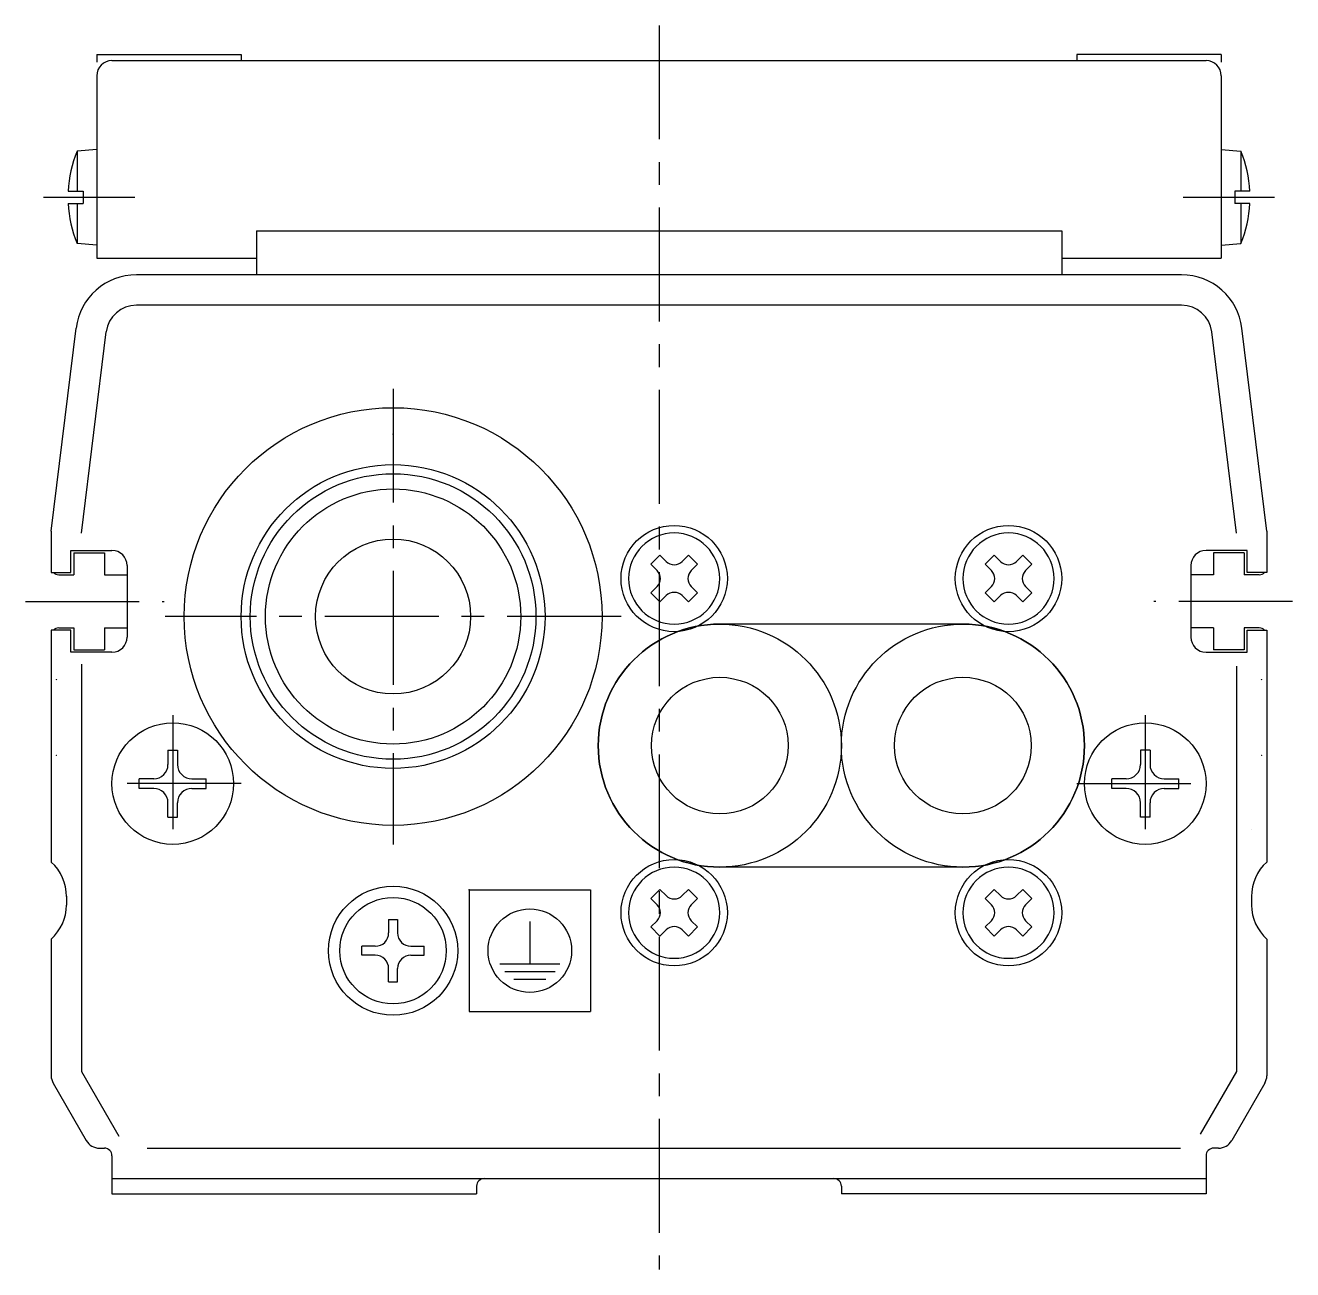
# Model space of a CAD drawing. Extents: x -805 to 272, y -183 to 306.
# Drawn here: x -786.9 to -703.5, y 8.6 to 90.6 of the extents above; entities that cross this region are included whole.
import ezdxf

# ---------------------------------------------------------------- set-up
doc = ezdxf.new("R2010")
doc.units = 0
doc.linetypes.add('CENTER', pattern=[12, 7.5, -1.5, 1.5, -1.5])
doc.linetypes.add('CONTINOUS', pattern=[0])
doc.layers.get('0').update_dxf_attribs({"linetype": 'CONTINUOUS'})
doc.layers.add('CENTER', color=1, linetype='CENTER')

# ---------------------------------------------------------------- blocks, each defined once
blk = doc.blocks.new('DTL0003')
at = {"color": 0, "linetype": 'CONTINUOUS'}
for p, q in [((0, 0), (0, -8)), ((0, 0), (8, 0)), ((8, 0), (8, -8)), ((4, -2.07), (4, -4.87)), ((2.034, -4.87), (5.966, -4.87)), ((2.343, -5.37), (5.657, -5.37)), ((2.938, -5.87), (5.062, -5.87)), ((0, -8), (8, -8))]:
    blk.add_line(p, q, dxfattribs=at)
blk.add_circle((4, -4), 2.75, dxfattribs=at)
at = {"color": 0}
blk.add_point((0, 0), dxfattribs=at)
blk = doc.blocks.new('DTL0004')
at = {"color": 0, "linetype": 'CONTINUOUS'}
for radius in [13.75, 10, 9.4, 8.4, 5.1]:
    blk.add_circle((0, 0), radius, dxfattribs=at)
at = {"color": 0}
for p in [(0, 12), (0, 0)]:
    blk.add_point(p, dxfattribs=at)

msp = doc.modelspace()

# ---------------------------------------------------------------- linework, layer by layer
at = {"color": 7, "linetype": 'CONTINOUS'}
for p, q in [((-782.197, 88.628), (-772.697, 88.628)), ((-782.197, 88.628), (-782.197, 88.128)), ((-772.697, 88.628), (-772.697, 88.228)), ((-717.697, 88.628), (-717.697, 88.228)), ((-708.197, 88.628), (-717.697, 88.628)), ((-708.197, 88.628), (-708.197, 88.128)), ((-781.197, 88.228), (-709.197, 88.228)), ((-782.197, 87.228), (-782.197, 75.228)), ((-708.197, 87.228), (-708.197, 75.228)), ((-782.197, 82.378), (-783.497, 82.264)), ((-783.497, 82.264), (-783.497, 79.628)), ((-782.197, 82.378), (-782.197, 76.078)), ((-708.197, 82.378), (-708.197, 76.078)), ((-708.197, 82.378), (-706.897, 82.264)), ((-706.897, 82.264), (-706.897, 79.628)), ((-784.087, 79.628), (-783.097, 79.628)), ((-783.097, 79.628), (-783.097, 78.828)), ((-706.307, 79.628), (-707.297, 79.628)), ((-707.297, 79.628), (-707.297, 78.828)), ((-784.087, 78.828), (-783.097, 78.828)), ((-783.497, 78.828), (-783.497, 76.191)), ((-706.307, 78.828), (-707.297, 78.828)), ((-706.897, 78.828), (-706.897, 76.191)), ((-771.697, 77.028), (-771.697, 74.128)), ((-771.697, 77.028), (-718.697, 77.028)), ((-718.697, 77.028), (-718.697, 74.128)), ((-782.197, 76.078), (-783.497, 76.191)), ((-708.197, 76.078), (-706.897, 76.191)), ((-782.197, 75.228), (-771.697, 75.228)), ((-718.697, 75.228), (-708.197, 75.228)), ((-710.81, 74.128), (-779.585, 74.128)), ((-710.81, 72.128), (-779.585, 72.128)), ((-785.197, 57.242), (-783.555, 70.615)), ((-783.197, 57.119), (-781.57, 70.371)), ((-707.197, 57.119), (-708.824, 70.371)), ((-705.197, 57.242), (-706.839, 70.615)), ((-785.197, 57.242), (-785.197, 54.528)), ((-705.197, 57.242), (-705.197, 54.528)), ((-783.897, 54.528), (-783.897, 55.978)), ((-783.897, 55.978), (-781.197, 55.978)), ((-706.497, 55.978), (-709.197, 55.978)), ((-706.497, 54.528), (-706.497, 55.978)), ((-783.697, 55.828), (-781.697, 55.828)), ((-783.697, 55.828), (-783.697, 54.378)), ((-781.697, 55.828), (-781.697, 54.378)), ((-745.134, 55.666), (-745.735, 55.065)), ((-745.735, 55.065), (-745.323, 54.652)), ((-744.722, 55.253), (-745.134, 55.666)), ((-743.26, 55.666), (-743.673, 55.253)), ((-742.659, 55.065), (-743.26, 55.666)), ((-743.072, 54.652), (-742.659, 55.065)), ((-723.134, 55.666), (-723.735, 55.065)), ((-723.735, 55.065), (-723.323, 54.652)), ((-722.722, 55.253), (-723.134, 55.666)), ((-721.26, 55.666), (-721.673, 55.253)), ((-720.659, 55.065), (-721.26, 55.666)), ((-721.072, 54.652), (-720.659, 55.065)), ((-706.697, 55.828), (-708.697, 55.828)), ((-708.697, 55.828), (-708.697, 54.378)), ((-706.697, 55.828), (-706.697, 54.378)), ((-785.197, 54.528), (-783.897, 54.528)), ((-784.697, 54.378), (-783.697, 54.378)), ((-781.697, 54.378), (-780.197, 54.378)), ((-780.197, 54.978), (-780.197, 50.278)), ((-780.197, 54.378), (-780.197, 50.878)), ((-710.197, 54.978), (-710.197, 50.278)), ((-708.697, 54.378), (-710.197, 54.378)), ((-710.197, 54.378), (-710.197, 50.878)), ((-705.697, 54.378), (-706.697, 54.378)), ((-705.197, 54.528), (-706.497, 54.528)), ((-745.323, 53.603), (-745.735, 53.191)), ((-742.659, 53.191), (-743.072, 53.603)), ((-723.323, 53.603), (-723.735, 53.191)), ((-720.659, 53.191), (-721.072, 53.603)), ((-745.735, 53.191), (-745.134, 52.59)), ((-745.134, 52.59), (-744.722, 53.002)), ((-743.673, 53.002), (-743.26, 52.59)), ((-743.26, 52.59), (-742.659, 53.191)), ((-723.735, 53.191), (-723.134, 52.59)), ((-723.134, 52.59), (-722.722, 53.002)), ((-721.673, 53.002), (-721.26, 52.59)), ((-721.26, 52.59), (-720.659, 53.191)), ((-784.697, 50.878), (-783.697, 50.878)), ((-783.697, 50.878), (-783.697, 49.428)), ((-781.697, 50.878), (-780.197, 50.878)), ((-781.697, 50.878), (-781.697, 49.428)), ((-725.197, 51.128), (-741.197, 51.128)), ((-708.697, 50.878), (-710.197, 50.878)), ((-708.697, 50.878), (-708.697, 49.428)), ((-705.697, 50.878), (-706.697, 50.878)), ((-706.697, 50.878), (-706.697, 49.428)), ((-785.197, 50.728), (-785.197, 35.464)), ((-783.897, 50.728), (-785.197, 50.728)), ((-783.897, 49.278), (-783.897, 50.728)), ((-706.497, 49.278), (-706.497, 50.728)), ((-706.497, 50.728), (-705.197, 50.728)), ((-705.197, 50.728), (-705.197, 35.464)), ((-781.197, 49.278), (-783.897, 49.278)), ((-783.697, 49.428), (-781.697, 49.428)), ((-709.197, 49.278), (-706.497, 49.278)), ((-706.697, 49.428), (-708.697, 49.428)), ((-783.197, 48.499), (-783.197, 21.664)), ((-707.197, 48.35), (-707.197, 21.664)), ((-777.512, 42.828), (-777.512, 41.882)), ((-777.512, 42.828), (-776.883, 42.828)), ((-776.883, 42.828), (-776.883, 41.882)), ((-712.883, 42.828), (-713.512, 42.828)), ((-713.512, 42.828), (-713.512, 41.882)), ((-712.883, 42.828), (-712.883, 41.882)), ((-779.397, 40.313), (-779.397, 40.942)), ((-778.452, 40.942), (-779.397, 40.942)), ((-775.943, 40.942), (-774.997, 40.942)), ((-774.997, 40.313), (-774.997, 40.942)), ((-715.397, 40.313), (-715.397, 40.942)), ((-714.452, 40.942), (-715.397, 40.942)), ((-711.943, 40.942), (-710.997, 40.942)), ((-710.997, 40.313), (-710.997, 40.942)), ((-778.452, 40.313), (-779.397, 40.313)), ((-775.943, 40.313), (-774.997, 40.313)), ((-714.452, 40.313), (-715.397, 40.313)), ((-711.943, 40.313), (-710.997, 40.313)), ((-777.512, 38.428), (-777.512, 39.373)), ((-776.883, 38.428), (-776.883, 39.373)), ((-713.512, 38.428), (-713.512, 39.373)), ((-712.883, 38.428), (-712.883, 39.373)), ((-777.512, 38.428), (-776.883, 38.428)), ((-712.883, 38.428), (-713.512, 38.428)), ((-706.197, 37.628), (-706.197, 37.628)), ((-725.197, 35.128), (-741.197, 35.128)), ((-745.134, 33.666), (-745.735, 33.065)), ((-744.722, 33.253), (-745.134, 33.666)), ((-743.26, 33.666), (-743.673, 33.253)), ((-742.659, 33.065), (-743.26, 33.666)), ((-723.134, 33.666), (-723.735, 33.065)), ((-722.722, 33.253), (-723.134, 33.666)), ((-721.26, 33.666), (-721.673, 33.253)), ((-720.659, 33.065), (-721.26, 33.666)), ((-784.197, 33.228), (-784.197, 32.628)), ((-745.735, 33.065), (-745.323, 32.652)), ((-743.072, 32.652), (-742.659, 33.065)), ((-723.735, 33.065), (-723.323, 32.652)), ((-721.072, 32.652), (-720.659, 33.065)), ((-706.197, 33.228), (-706.197, 32.628)), ((-762.99, 31.678), (-762.99, 30.796)), ((-762.99, 31.678), (-762.405, 31.678)), ((-762.405, 31.678), (-762.405, 30.796)), ((-745.323, 31.603), (-745.735, 31.191)), ((-745.735, 31.191), (-745.134, 30.59)), ((-745.134, 30.59), (-744.722, 31.002)), ((-743.673, 31.002), (-743.26, 30.59)), ((-743.26, 30.59), (-742.659, 31.191)), ((-742.659, 31.191), (-743.072, 31.603)), ((-723.323, 31.603), (-723.735, 31.191)), ((-723.735, 31.191), (-723.134, 30.59)), ((-723.134, 30.59), (-722.722, 31.002)), ((-721.673, 31.002), (-721.26, 30.59)), ((-721.26, 30.59), (-720.659, 31.191)), ((-720.659, 31.191), (-721.072, 31.603)), ((-785.197, 30.392), (-785.197, 21.396)), ((-705.197, 30.392), (-705.197, 21.396)), ((-764.747, 29.335), (-764.747, 29.92)), ((-763.866, 29.92), (-764.747, 29.92)), ((-763.866, 29.335), (-764.747, 29.335)), ((-761.529, 29.92), (-760.647, 29.92)), ((-761.529, 29.335), (-760.647, 29.335)), ((-760.647, 29.335), (-760.647, 29.92)), ((-762.99, 27.578), (-762.99, 28.459)), ((-762.405, 27.578), (-762.405, 28.459)), ((-762.99, 27.578), (-762.405, 27.578)), ((-785.063, 20.896), (-782.888, 17.128)), ((-783.197, 21.664), (-780.745, 17.415)), ((-707.197, 21.664), (-709.575, 17.545)), ((-705.331, 20.896), (-707.507, 17.128)), ((-782.022, 16.628), (-781.697, 16.628)), ((-781.781, 16.628), (-781.697, 16.628)), ((-781.197, 16.128), (-781.197, 13.628)), ((-778.882, 16.628), (-710.874, 16.628)), ((-709.197, 16.128), (-709.197, 13.628)), ((-708.613, 16.628), (-708.697, 16.628)), ((-708.373, 16.628), (-708.697, 16.628)), ((-781.197, 14.628), (-709.197, 14.628)), ((-781.197, 13.628), (-757.197, 13.628)), ((-757.197, 14.128), (-757.197, 13.628)), ((-733.197, 14.128), (-733.197, 13.628)), ((-709.197, 13.628), (-733.197, 13.628))]:
    msp.add_line(p, q, dxfattribs=at)
for centre, radius in [((-744.197, 54.128), 3.5), ((-722.197, 54.128), 3.5), ((-741.197, 43.128), 8), ((-725.197, 43.128), 8), ((-741.197, 43.128), 4.5), ((-725.197, 43.128), 4.5), ((-777.197, 40.628), 4), ((-713.197, 40.628), 4), ((-744.197, 32.128), 3.5), ((-722.197, 32.128), 3.5), ((-762.697, 29.628), 4.25), ((-762.697, 29.628), 3.5)]:
    msp.add_circle(centre, radius, dxfattribs=at)
for centre, radius, start, end in [((-781.197, 87.228), 1, 90, 180), ((-709.197, 87.228), 1, 0, 90), ((-776.115, 79.228), 7.982, 157.64347, 177.12772), ((-714.28, 79.228), 7.982, 2.87228, 22.35653), ((-776.115, 79.228), 7.982, 182.87228, 202.35653), ((-714.28, 79.228), 7.982, 337.64347, 357.12772), ((-779.585, 70.128), 4, 90, 173), ((-710.81, 70.128), 4, 7, 90), ((-779.585, 70.128), 2, 90, 173), ((-710.81, 70.128), 2, 7, 90), ((-744.197, 54.128), 3, 0, 359.99971), ((-722.197, 54.128), 3, 0, 359.99971), ((-781.197, 54.978), 1, 0, 90), ((-709.197, 54.978), 1, 90, 180), ((-744.197, 55.778), 0.742, 225.00005, 315.00003), ((-722.197, 55.778), 0.742, 225.00005, 315.00003), ((-784.697, 54.878), 0.5, 224.427, 270), ((-745.847, 54.128), 0.742, 315.00006, 45), ((-742.547, 54.128), 0.742, 135.00005, 225.00004), ((-723.847, 54.128), 0.742, 315.00006, 45), ((-720.547, 54.128), 0.742, 135.00005, 225.00004), ((-705.697, 54.878), 0.5, 270, 315.573), ((-744.197, 52.478), 0.742, 45.00004, 135), ((-722.197, 52.478), 0.742, 45.00004, 135), ((-784.697, 50.378), 0.5, 90, 135.573), ((-741.197, 43.128), 8, 90, 270), ((-725.197, 43.128), 8, 270, 90), ((-705.697, 50.378), 0.5, 44.427, 90), ((-781.197, 50.278), 1, 270, 0), ((-709.197, 50.278), 1, 180, 270), ((-786.513, 46.39), 2, 32.64505, 34.01041), ((-703.882, 46.39), 2, 145.98959, 147.35495), ((-786.513, 41.39), 2, 32.64505, 34.01041), ((-786.513, 41.39), 2, 32.64505, 34.01041), ((-778.452, 41.882), 0.94, 269.99996, 0), ((-775.943, 41.882), 0.94, 179.99998, 270.00002), ((-714.452, 41.882), 0.94, 269.99998, 0.00002), ((-711.943, 41.882), 0.94, 180, 270.00004), ((-703.882, 41.39), 2, 145.98959, 147.35495), ((-703.882, 41.39), 2, 145.98959, 147.35495), ((-778.452, 39.373), 0.94, 0.00003, 90.00006), ((-775.943, 39.373), 0.94, 90.00001, 180.00005), ((-714.452, 39.373), 0.94, 359.99995, 89.99999), ((-711.943, 39.373), 0.94, 89.99994, 179.99997), ((-787.197, 33.228), 3, 359.20631, 48.18969), ((-744.197, 32.128), 3, 0, 359.99971), ((-722.197, 32.128), 3, 0, 359.99971), ((-703.197, 33.228), 3, 131.81031, 180.79369), ((-787.197, 32.628), 3, 311.81031, 360), ((-745.847, 32.128), 0.742, 315.00006, 45), ((-744.197, 33.778), 0.742, 225.00005, 315.00003), ((-742.547, 32.128), 0.742, 135.00005, 225.00004), ((-723.847, 32.128), 0.742, 315.00006, 45), ((-722.197, 33.778), 0.742, 225.00005, 315.00003), ((-720.547, 32.128), 0.742, 135.00005, 225.00004), ((-703.197, 32.628), 3, 180, 228.18969), ((-744.197, 30.478), 0.742, 45.00004, 135), ((-722.197, 30.478), 0.742, 45.00004, 135), ((-763.866, 30.796), 0.876, 269.99996, 0), ((-761.529, 30.796), 0.876, 179.99998, 270.00002), ((-763.866, 28.459), 0.876, 0.00003, 90.00006), ((-761.529, 28.459), 0.876, 90.00001, 180.00005), ((-784.197, 21.396), 1, 180, 210), ((-706.197, 21.396), 1, 330, 0), ((-782.022, 17.628), 1, 210, 270), ((-708.373, 17.628), 1, 270, 330), ((-781.697, 16.128), 0.5, 0, 90), ((-708.697, 16.128), 0.5, 90, 180), ((-756.697, 14.128), 0.5, 90, 180), ((-733.697, 14.128), 0.5, 0, 90)]:
    msp.add_arc(centre, radius, start, end, dxfattribs=at)
at = {"layer": 'CENTER', "color": 1, "linetype": 'CENTER'}
for p, q in [((-745.197, 90.551), (-745.197, 8.628)), ((-785.697, 79.228), (-779.697, 79.228)), ((-710.697, 79.228), (-704.697, 79.228)), ((-762.697, 66.628), (-762.697, 36.628)), ((-786.899, 52.628), (-777.754, 52.628)), ((-703.496, 52.628), (-712.641, 52.628)), ((-747.697, 51.628), (-777.697, 51.628)), ((-777.197, 45.128), (-777.197, 36.128)), ((-713.197, 45.128), (-713.197, 36.128)), ((-772.697, 40.628), (-781.697, 40.628)), ((-717.697, 40.628), (-708.697, 40.628))]:
    msp.add_line(p, q, dxfattribs=at)

# ---------------------------------------------------------------- block references
at = {"color": 7, "zscale": 2}
for name, p in [('DTL0004', (-762.697, 51.628)), ('DTL0003', (-757.697, 33.628))]:
    msp.add_blockref(name, p, dxfattribs=at)

doc.saveas('drawing.dxf')
